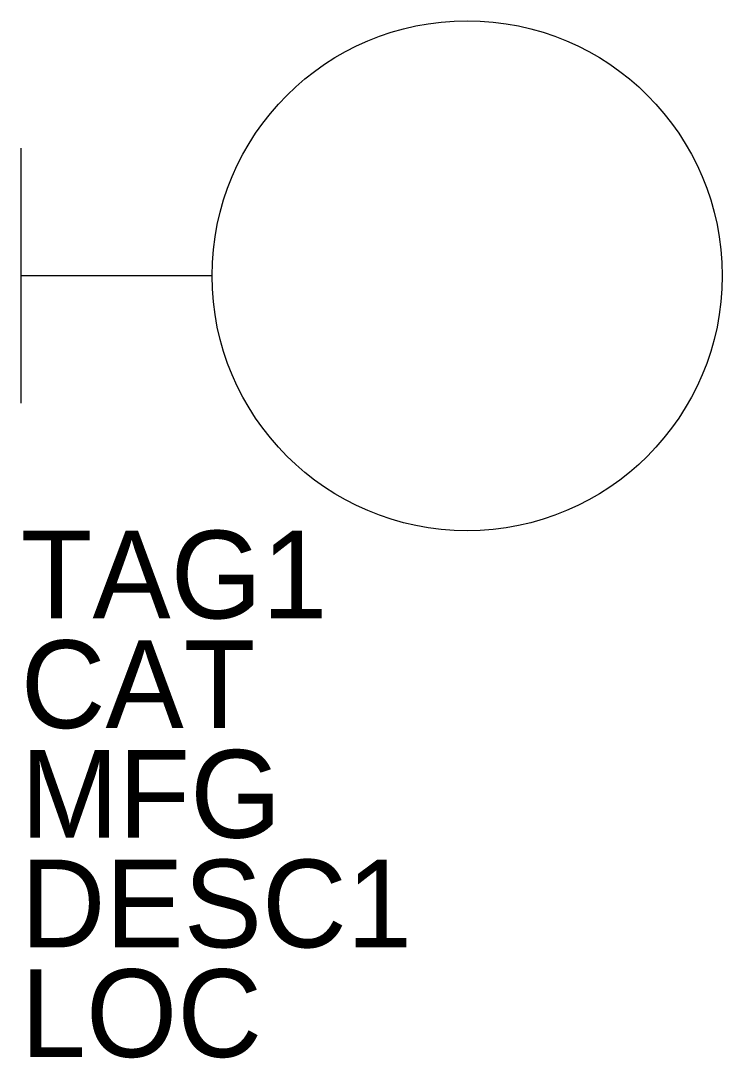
# Model space of a CAD drawing. Extents: x -0.5 to -0.088, y -0.459 to 0.15.
import ezdxf

# ---------------------------------------------------------------- set-up
doc = ezdxf.new("R2010")
doc.units = 0
doc.layers.get('0').update_dxf_attribs({"linetype": 'CONTINUOUS'})

msp = doc.modelspace()

# ---------------------------------------------------------------- linework, layer by layer
for p, q in [((-0.5, 0.0748), (-0.5, -0.0748)), ((-0.3878, 0), (-0.5, 0))]:
    msp.add_line(p, q)
msp.add_circle((-0.238, 0), 0.1497)

# ---------------------------------------------------------------- texts
for tag, p in [('TAG1', (-0.5, -0.2012)), ('CAT', (-0.5, -0.265575)), ('MFG', (-0.5, -0.32995)), ('DESC1', (-0.5, -0.394325)), ('LOC', (-0.5, -0.4587))]:
    msp.add_attdef(tag, p, '', height=0.0515)

doc.saveas('drawing.dxf')
